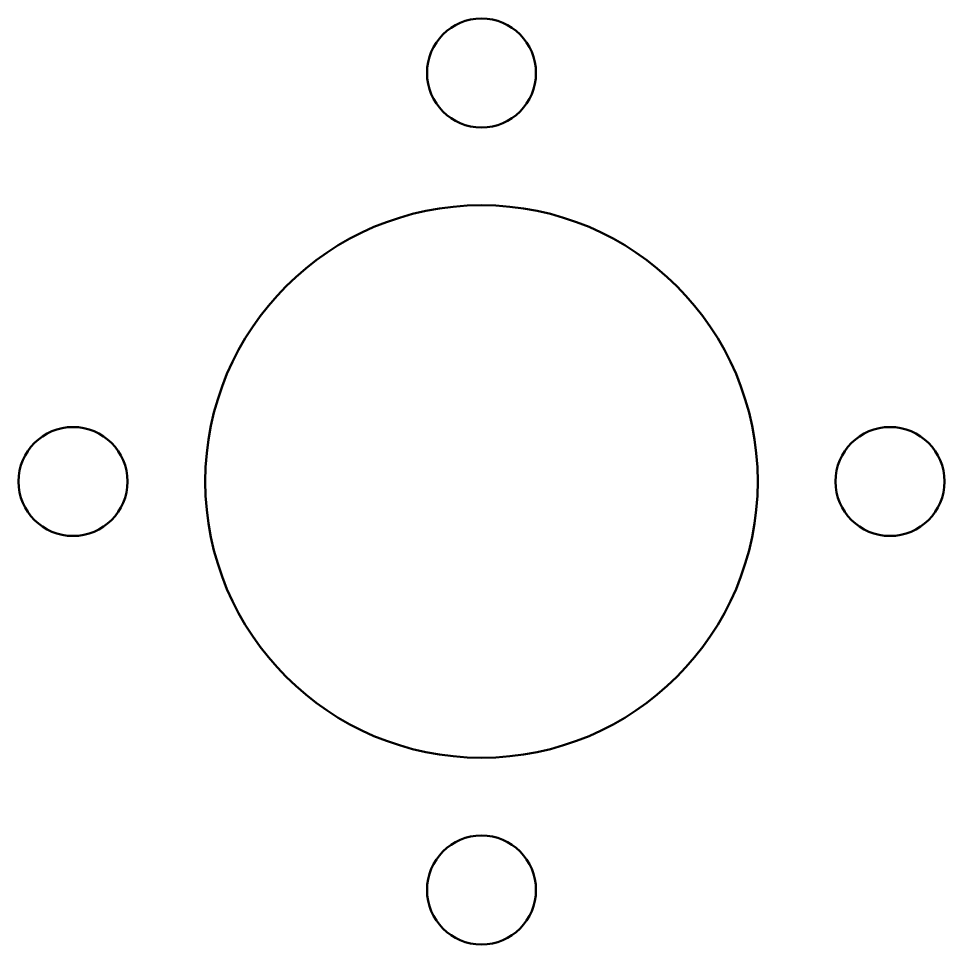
# Model space of a CAD drawing. Header units: millimetres. Extents: x -17.9 to 17.9, y -17.9 to 17.9.
import ezdxf

# ---------------------------------------------------------------- set-up
doc = ezdxf.new("R2010")
doc.units = ezdxf.units.MM
doc.layers.add('cutout', color=178, linetype='Continuous', lineweight=50, true_color=0x000000)

msp = doc.modelspace()

# ---------------------------------------------------------------- linework, layer by layer
at = {"layer": 'cutout'}
for centre, radius in [((0, 15.75), 2.1), ((0, 0), 10.65), ((-15.75, 0), 2.1), ((15.75, 0), 2.1), ((0, -15.75), 2.1)]:
    msp.add_circle(centre, radius, dxfattribs=at)

doc.saveas('drawing.dxf')
